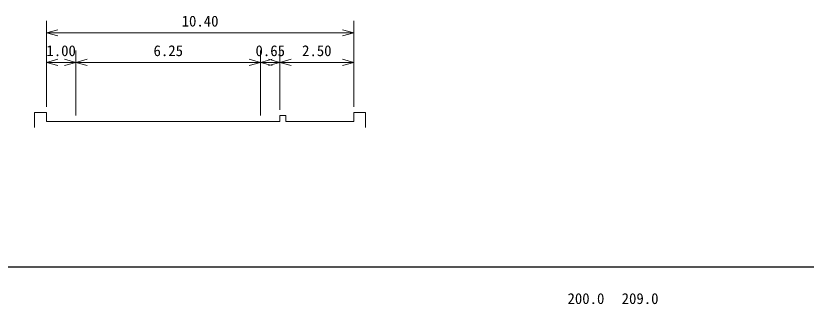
# Model space of a CAD drawing. Units: millimetres on the paper, enlarged 1000 times, with parts at other scales. Extents: x 40000 to 680000, y 20000 to 380000.
# Drawn here: x 171404 to 305098, y 198715 to 247434 of the extents above; entities that cross this region are included whole.
import ezdxf
from ezdxf.enums import TextEntityAlignment as Align

# ---------------------------------------------------------------- set-up
doc = ezdxf.new("R2010")
doc.units = ezdxf.units.MM
doc.header["$LTSCALE"] = 1000
doc.layers.add('M-STR-HTXT', color=7, linetype='Continuous', lineweight=13)
doc.layers.add('M-TTL-BAND', color=7, linetype='Continuous', lineweight=25)
doc.styles.add('ＭＳ ゴシック', font='')
doc.styles.get('ＭＳ ゴシック').set_extended_font_data('MS Gothic')

msp = doc.modelspace()

# ---------------------------------------------------------------- linework, layer by layer
at = {"layer": 'M-STR-HTXT'}
for p, q in [((176570, 232074), (176570, 246574)), ((228570, 232074), (228570, 246574)), ((176570, 244574), (178502, 245092)), ((226638, 245092), (228570, 244574)), ((228570, 244574), (176570, 244574)), ((178502, 244056), (176570, 244574)), ((228570, 244574), (226638, 244056)), ((181570, 230574), (181570, 241574)), ((212820, 230574), (212820, 241574)), ((216070, 231574), (216070, 241574)), ((176570, 239574), (178502, 240092)), ((181570, 239574), (176570, 239574)), ((178502, 239056), (176570, 239574)), ((179638, 240092), (181570, 239574)), ((181570, 239574), (179638, 239056)), ((181570, 239574), (183502, 240092)), ((212820, 239574), (181570, 239574)), ((183502, 239056), (181570, 239574)), ((210888, 240092), (212820, 239574)), ((212820, 239574), (210888, 239056)), ((212820, 239574), (214752, 240092)), ((216070, 239574), (212820, 239574)), ((214752, 239056), (212820, 239574)), ((214138, 240092), (216070, 239574)), ((216070, 239574), (214138, 239056)), ((216070, 239574), (218002, 240092)), ((228570, 239574), (216070, 239574)), ((218002, 239056), (216070, 239574)), ((226638, 240092), (228570, 239574)), ((228570, 239574), (226638, 239056)), ((176570, 231074), (174570, 231074)), ((174570, 231074), (174570, 228574)), ((176570, 229574), (176570, 231074)), ((216070, 229574), (216070, 230574)), ((216070, 230574), (217070, 230574)), ((217070, 230574), (217070, 229574)), ((228570, 229574), (228570, 231074)), ((230570, 231074), (228570, 231074)), ((230570, 231074), (230570, 228574)), ((181570, 229574), (176570, 229574)), ((212820, 229574), (181570, 229574)), ((216070, 229574), (212820, 229574)), ((228570, 229574), (217070, 229574))]:
    msp.add_line(p, q, dxfattribs=at)
at = {"layer": 'M-TTL-BAND'}
msp.add_line((40000, 205000), (579000, 205000), dxfattribs=at)

# ---------------------------------------------------------------- texts
at = {"layer": 'M-STR-HTXT', "style": 'ＭＳ ゴシック'}
for s, p in [('10.40', (202570, 245074)), ('1.00', (179070, 240074)), ('6.25', (197195, 240074)), ('0.65', (214445, 240074)), ('2.50', (222320, 240074))]:
    msp.add_text(s, height=1833, dxfattribs=at).set_placement(p, align=Align.BOTTOM_CENTER)
at = {"layer": 'M-TTL-BAND', "style": 'ＭＳ ゴシック'}
for s, p in [('200.0', (267844, 198195)), ('209.0', (277000, 198195))]:
    msp.add_text(s, height=1833, dxfattribs=at).set_placement(p, align=Align.BOTTOM_CENTER)

doc.saveas('drawing.dxf')
